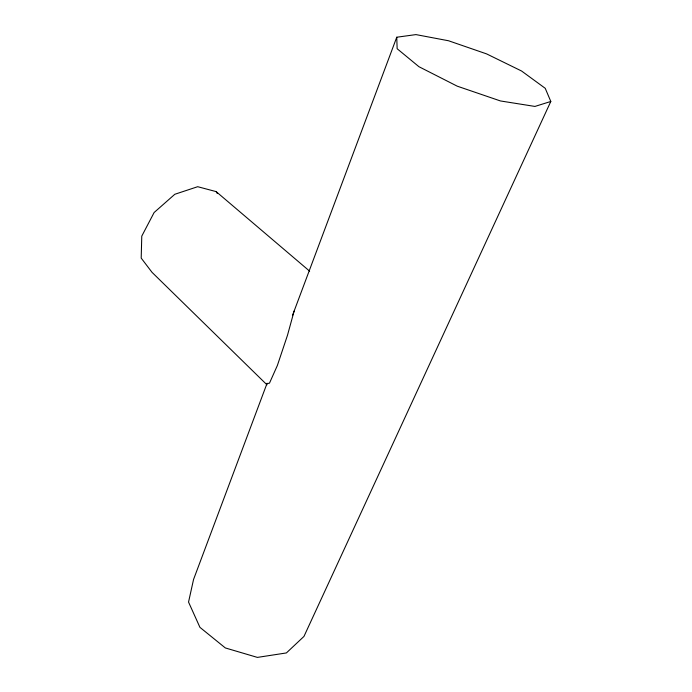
<?xml version="1.0" encoding="UTF-8"?>
<svg xmlns="http://www.w3.org/2000/svg" width="692" height="692" viewBox="0 0 692 692"><rect width="100%" height="100%" fill="white"/><g stroke="black" fill="none" stroke-linecap="round" stroke-linejoin="round"><path stroke-width="1.04" d="M294.126 311.08L287.491 335.257L277.38 365.454L269.465 383.178L266.922 383.688M267.103 383.204L193.552 579.463L188.544 602.075L199.936 627.35L225.324 647.937L257.398 657.4L286.393 652.937L303.97 636.415L550.806 101.465L545.235 88.308L521.56 71.008L486.606 53.898L448.572 40.767L415.953 34.6L396.758 37.221L292.5 315.422M550.806 101.465L534.942 106.43L500.463 100.954L457.23 86.171L418.945 66.709L397.139 48.725L396.758 37.221M309.627 271.152L216.138 191.606L197.696 186.702L174.825 194.27L154.126 212.522L141.774 236.128L141.194 258.099L152.05 272.363L266.982 384.83M216.138 191.606L217.227 193.423"/></g></svg>
